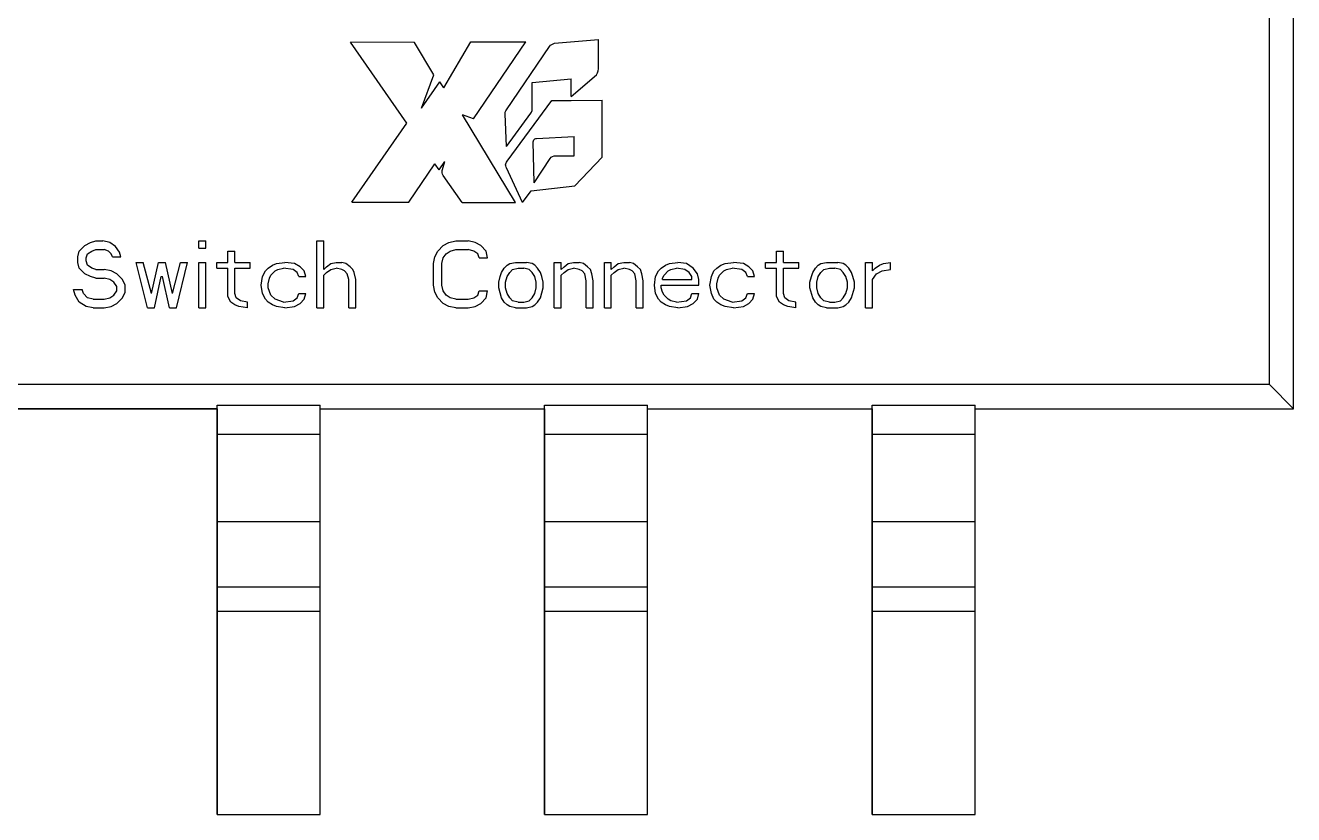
# Model space of a CAD drawing. Header units: inches. Extents: x 5 to 415, y -593 to 71.
# Drawn here: x 129.04 to 138.88, y -433.2 to -427.07 of the extents above; entities that cross this region are included whole.
import ezdxf

# ---------------------------------------------------------------- set-up
doc = ezdxf.new("R2010")
doc.units = ezdxf.units.IN
doc.header["$MEASUREMENT"] = 0

msp = doc.modelspace()

# ---------------------------------------------------------------- linework, layer by layer
at = {"color": 7, "true_color": 0xffffff}
for p, q in [((138.88, -430.05), (138.88, -419.35)), ((138.88, -430.05), (138.88, -419.35)), ((138.692, -429.862), (138.692, -419.538)), ((133.148, -427.214), (133.488, -427.184)), ((133.488, -427.412), (133.488, -427.184)), ((132.062, -427.208), (131.564, -427.206)), ((132.002, -427.834), (131.564, -427.206)), ((132.212, -427.458), (132.062, -427.208)), ((132.29, -427.56), (132.498, -427.202)), ((132.498, -427.202), (132.924, -427.202)), ((132.52, -427.8), (132.924, -427.202)), ((132.776, -427.73), (133.108, -427.238)), ((133.108, -427.238), (133.116, -427.228)), ((133.116, -427.228), (133.126, -427.222)), ((133.126, -427.222), (133.136, -427.218)), ((133.136, -427.218), (133.148, -427.214)), ((132.116, -427.716), (132.212, -427.458)), ((133.278, -427.628), (133.474, -427.458)), ((133.474, -427.458), (133.482, -427.444)), ((133.482, -427.444), (133.486, -427.428)), ((133.486, -427.428), (133.488, -427.412)), ((132.116, -427.716), (132.258, -427.512)), ((132.29, -427.56), (132.258, -427.512)), ((132.974, -427.518), (133.278, -427.49)), ((132.974, -427.726), (132.974, -427.518)), ((133.278, -427.628), (133.278, -427.49)), ((132.78, -428.128), (133.128, -427.658)), ((133.128, -427.658), (133.278, -427.658)), ((133.278, -427.658), (133.516, -427.654)), ((133.516, -428.098), (133.516, -427.654)), ((132.844, -428.45), (132.434, -427.77)), ((132.52, -427.8), (132.434, -427.77)), ((132.766, -427.748), (132.77, -427.738)), ((132.766, -427.76), (132.766, -427.748)), ((132.774, -428.016), (132.766, -427.76)), ((132.77, -427.738), (132.776, -427.73)), ((132.774, -428.016), (132.964, -427.756)), ((132.964, -427.756), (132.97, -427.748)), ((132.97, -427.748), (132.974, -427.736)), ((132.974, -427.736), (132.974, -427.726)), ((131.576, -428.446), (132.002, -427.834)), ((132.982, -427.978), (132.984, -427.97)), ((132.99, -428.296), (132.982, -427.978)), ((132.984, -427.97), (132.986, -427.964)), ((132.986, -427.964), (132.99, -427.96)), ((132.99, -427.96), (132.996, -427.956)), ((132.996, -427.956), (133.002, -427.952)), ((133.002, -427.952), (133.008, -427.952)), ((133.008, -427.952), (133.3, -427.938)), ((133.3, -428.086), (133.3, -427.938)), ((132.018, -428.446), (132.22, -428.148)), ((132.254, -428.196), (132.22, -428.148)), ((132.254, -428.196), (132.298, -428.13)), ((132.278, -428.194), (132.298, -428.13)), ((132.768, -428.158), (132.77, -428.148)), ((132.77, -428.166), (132.768, -428.158)), ((132.77, -428.148), (132.774, -428.136)), ((132.772, -428.174), (132.77, -428.166)), ((132.774, -428.18), (132.772, -428.174)), ((132.774, -428.136), (132.78, -428.128)), ((132.99, -428.296), (133.114, -428.108)), ((133.114, -428.108), (133.122, -428.098)), ((133.122, -428.098), (133.132, -428.092)), ((133.132, -428.092), (133.144, -428.088)), ((133.144, -428.088), (133.156, -428.086)), ((133.156, -428.086), (133.3, -428.086)), ((133.306, -428.32), (133.516, -428.098)), ((132.276, -428.2), (132.278, -428.194)), ((132.276, -428.204), (132.276, -428.2)), ((132.276, -428.21), (132.276, -428.204)), ((132.276, -428.22), (132.276, -428.21)), ((132.28, -428.23), (132.276, -428.22)), ((132.284, -428.24), (132.28, -428.23)), ((132.432, -428.45), (132.284, -428.24)), ((132.898, -428.45), (132.774, -428.18)), ((132.898, -428.45), (132.966, -428.358)), ((132.966, -428.358), (133.306, -428.32)), ((131.576, -428.446), (132.018, -428.446)), ((132.432, -428.45), (132.844, -428.45)), ((129.504, -428.782), (129.548, -428.76)), ((129.548, -428.76), (129.59, -428.748)), ((129.59, -428.748), (129.644, -428.748)), ((129.698, -428.76), (129.644, -428.748)), ((129.742, -428.792), (129.698, -428.76)), ((130.388, -428.748), (130.442, -428.748)), ((130.388, -428.804), (130.388, -428.748)), ((130.442, -428.804), (130.442, -428.748)), ((131.304, -428.748), (131.358, -428.748)), ((131.304, -429.266), (131.304, -428.748)), ((131.358, -428.97), (131.358, -428.748)), ((132.284, -428.782), (132.328, -428.76)), ((132.328, -428.76), (132.382, -428.748)), ((132.382, -428.748), (132.478, -428.748)), ((132.532, -428.76), (132.478, -428.748)), ((132.576, -428.782), (132.532, -428.76)), ((129.45, -428.87), (129.462, -428.826)), ((129.462, -428.826), (129.504, -428.782)), ((129.516, -428.88), (129.526, -428.848)), ((129.526, -428.848), (129.558, -428.826)), ((129.558, -428.826), (129.59, -428.814)), ((129.59, -428.814), (129.656, -428.814)), ((129.688, -428.826), (129.656, -428.814)), ((129.71, -428.848), (129.688, -428.826)), ((129.72, -428.87), (129.71, -428.848)), ((129.774, -428.836), (129.742, -428.792)), ((129.784, -428.87), (129.774, -428.836)), ((130.388, -428.804), (130.442, -428.804)), ((130.614, -428.826), (130.668, -428.826)), ((130.614, -428.914), (130.614, -428.826)), ((130.668, -428.914), (130.668, -428.826)), ((132.22, -428.87), (132.242, -428.826)), ((132.242, -428.826), (132.284, -428.782)), ((132.284, -428.88), (132.306, -428.848)), ((132.306, -428.848), (132.338, -428.826)), ((132.338, -428.826), (132.382, -428.814)), ((132.382, -428.814), (132.478, -428.814)), ((132.522, -428.826), (132.478, -428.814)), ((132.554, -428.848), (132.522, -428.826)), ((132.564, -428.88), (132.554, -428.848)), ((132.618, -428.826), (132.576, -428.782)), ((132.628, -428.88), (132.618, -428.826)), ((134.87, -428.826), (134.924, -428.826)), ((134.87, -428.914), (134.87, -428.826)), ((134.924, -428.914), (134.924, -428.826)), ((129.45, -428.914), (129.45, -428.87)), ((129.462, -428.958), (129.45, -428.914)), ((129.504, -429.002), (129.462, -428.958)), ((129.516, -428.902), (129.516, -428.88)), ((129.526, -428.936), (129.516, -428.902)), ((129.558, -428.958), (129.526, -428.936)), ((129.59, -428.97), (129.558, -428.958)), ((129.72, -428.87), (129.784, -428.87)), ((129.904, -428.914), (129.958, -428.914)), ((129.99, -429.266), (129.904, -428.914)), ((130.022, -429.156), (129.958, -428.914)), ((130.022, -429.156), (130.076, -428.914)), ((130.076, -428.914), (130.13, -428.914)), ((130.184, -429.156), (130.13, -428.914)), ((130.184, -429.156), (130.248, -428.914)), ((130.216, -429.266), (130.302, -428.914)), ((130.248, -428.914), (130.302, -428.914)), ((130.388, -428.914), (130.442, -428.914)), ((130.388, -429.266), (130.388, -428.914)), ((130.442, -429.266), (130.442, -428.914)), ((130.528, -428.914), (130.614, -428.914)), ((130.528, -428.958), (130.528, -428.914)), ((130.528, -428.958), (130.614, -428.958)), ((130.614, -429.178), (130.614, -428.958)), ((130.668, -428.914), (130.786, -428.914)), ((130.668, -429.156), (130.668, -428.958)), ((130.668, -428.958), (130.786, -428.958)), ((130.786, -428.958), (130.786, -428.914)), ((130.906, -428.98), (130.926, -428.958)), ((130.926, -428.958), (130.96, -428.936)), ((130.96, -428.936), (130.992, -428.924)), ((130.992, -428.924), (131.056, -428.914)), ((131.002, -428.97), (131.046, -428.958)), ((131.12, -428.97), (131.046, -428.958)), ((131.132, -428.924), (131.056, -428.914)), ((131.174, -428.948), (131.132, -428.924)), ((131.206, -428.98), (131.174, -428.948)), ((131.358, -428.97), (131.38, -428.948)), ((131.38, -428.948), (131.412, -428.924)), ((131.412, -428.924), (131.454, -428.914)), ((131.412, -428.97), (131.454, -428.958)), ((131.454, -428.914), (131.498, -428.914)), ((131.498, -428.97), (131.454, -428.958)), ((131.53, -428.924), (131.498, -428.914)), ((131.562, -428.948), (131.53, -428.924)), ((131.584, -428.97), (131.562, -428.948)), ((132.208, -428.924), (132.22, -428.87)), ((132.208, -429.09), (132.208, -428.924)), ((132.274, -428.924), (132.284, -428.88)), ((132.274, -429.09), (132.274, -428.924)), ((132.564, -428.88), (132.628, -428.88)), ((132.736, -428.992), (132.758, -428.958)), ((132.758, -428.958), (132.78, -428.936)), ((132.78, -428.936), (132.802, -428.924)), ((132.802, -428.924), (132.844, -428.914)), ((132.822, -428.97), (132.866, -428.958)), ((132.844, -428.914), (132.93, -428.914)), ((132.866, -428.958), (132.91, -428.958)), ((132.952, -428.97), (132.91, -428.958)), ((132.974, -428.924), (132.93, -428.914)), ((132.996, -428.936), (132.974, -428.924)), ((133.016, -428.958), (132.996, -428.936)), ((133.038, -428.992), (133.016, -428.958)), ((133.146, -428.914), (133.2, -428.914)), ((133.146, -429.266), (133.146, -428.914)), ((133.2, -428.97), (133.2, -428.914)), ((133.2, -428.97), (133.222, -428.948)), ((133.222, -428.948), (133.254, -428.924)), ((133.254, -428.924), (133.296, -428.914)), ((133.254, -428.97), (133.296, -428.958)), ((133.296, -428.914), (133.34, -428.914)), ((133.34, -428.97), (133.296, -428.958)), ((133.372, -428.924), (133.34, -428.914)), ((133.404, -428.948), (133.372, -428.924)), ((133.426, -428.97), (133.404, -428.948)), ((133.534, -428.914), (133.588, -428.914)), ((133.534, -429.266), (133.534, -428.914)), ((133.588, -428.97), (133.588, -428.914)), ((133.588, -428.97), (133.61, -428.948)), ((133.61, -428.948), (133.642, -428.924)), ((133.642, -428.924), (133.684, -428.914)), ((133.642, -428.97), (133.684, -428.958)), ((133.684, -428.914), (133.728, -428.914)), ((133.728, -428.97), (133.684, -428.958)), ((133.76, -428.924), (133.728, -428.914)), ((133.792, -428.948), (133.76, -428.924)), ((133.814, -428.97), (133.792, -428.948)), ((133.954, -428.98), (133.976, -428.958)), ((133.976, -428.958), (134.008, -428.936)), ((134.008, -428.936), (134.04, -428.924)), ((134.04, -428.924), (134.104, -428.914)), ((134.05, -428.97), (134.094, -428.958)), ((134.158, -428.97), (134.094, -428.958)), ((134.17, -428.924), (134.104, -428.914)), ((134.224, -428.958), (134.17, -428.924)), ((134.256, -429.002), (134.224, -428.958)), ((134.384, -428.98), (134.406, -428.958)), ((134.406, -428.958), (134.438, -428.936)), ((134.438, -428.936), (134.472, -428.924)), ((134.472, -428.924), (134.536, -428.914)), ((134.482, -428.97), (134.526, -428.958)), ((134.6, -428.97), (134.526, -428.958)), ((134.612, -428.924), (134.536, -428.914)), ((134.654, -428.948), (134.612, -428.924)), ((134.686, -428.98), (134.654, -428.948)), ((134.784, -428.914), (134.87, -428.914)), ((134.784, -428.958), (134.784, -428.914)), ((134.784, -428.958), (134.87, -428.958)), ((134.87, -429.178), (134.87, -428.958)), ((134.924, -428.914), (135.042, -428.914)), ((134.924, -429.156), (134.924, -428.958)), ((134.924, -428.958), (135.042, -428.958)), ((135.042, -428.958), (135.042, -428.914)), ((135.15, -428.992), (135.172, -428.958)), ((135.172, -428.958), (135.192, -428.936)), ((135.192, -428.936), (135.214, -428.924)), ((135.214, -428.924), (135.258, -428.914)), ((135.236, -428.97), (135.28, -428.958)), ((135.258, -428.914), (135.344, -428.914)), ((135.28, -428.958), (135.322, -428.958)), ((135.366, -428.97), (135.322, -428.958)), ((135.386, -428.924), (135.344, -428.914)), ((135.408, -428.936), (135.386, -428.924)), ((135.43, -428.958), (135.408, -428.936)), ((135.452, -428.992), (135.43, -428.958)), ((135.56, -428.914), (135.614, -428.914)), ((135.56, -429.266), (135.56, -428.914)), ((135.614, -428.98), (135.614, -428.914)), ((135.614, -428.98), (135.634, -428.958)), ((135.634, -428.958), (135.668, -428.936)), ((135.668, -428.936), (135.7, -428.924)), ((135.7, -428.924), (135.754, -428.914)), ((135.754, -428.97), (135.754, -428.914)), ((129.548, -429.024), (129.504, -429.002)), ((129.59, -429.036), (129.548, -429.024)), ((129.59, -428.97), (129.656, -428.97)), ((129.59, -429.036), (129.656, -429.036)), ((129.71, -428.98), (129.656, -428.97)), ((129.698, -429.046), (129.656, -429.036)), ((129.73, -429.068), (129.698, -429.046)), ((129.752, -429.002), (129.71, -428.98)), ((129.796, -429.046), (129.752, -429.002)), ((129.818, -429.09), (129.796, -429.046)), ((130.044, -429.266), (130.098, -429.024)), ((130.098, -429.024), (130.108, -429.024)), ((130.162, -429.266), (130.108, -429.024)), ((130.872, -429.09), (130.884, -429.024)), ((130.884, -429.024), (130.906, -428.98)), ((130.926, -429.08), (130.938, -429.036)), ((130.938, -429.036), (130.948, -429.014)), ((130.948, -429.014), (130.98, -428.98)), ((130.98, -428.98), (131.002, -428.97)), ((131.152, -428.992), (131.12, -428.97)), ((131.164, -429.024), (131.152, -428.992)), ((131.164, -429.024), (131.218, -429.024)), ((131.218, -429.024), (131.206, -428.98)), ((131.358, -429.014), (131.38, -428.992)), ((131.358, -429.266), (131.358, -429.014)), ((131.38, -428.992), (131.412, -428.97)), ((131.52, -428.98), (131.498, -428.97)), ((131.54, -429.002), (131.52, -428.98)), ((131.552, -429.046), (131.54, -429.002)), ((131.552, -429.266), (131.552, -429.046)), ((131.594, -428.992), (131.584, -428.97)), ((131.606, -429.046), (131.594, -428.992)), ((131.606, -429.266), (131.606, -429.046)), ((132.716, -429.068), (132.726, -429.024)), ((132.726, -429.024), (132.736, -428.992)), ((132.768, -429.068), (132.78, -429.024)), ((132.78, -429.024), (132.802, -428.992)), ((132.802, -428.992), (132.822, -428.97)), ((132.974, -428.992), (132.952, -428.97)), ((132.996, -429.024), (132.974, -428.992)), ((133.006, -429.068), (132.996, -429.024)), ((133.05, -429.024), (133.038, -428.992)), ((133.06, -429.068), (133.05, -429.024)), ((133.2, -429.014), (133.222, -428.992)), ((133.2, -429.266), (133.2, -429.014)), ((133.222, -428.992), (133.254, -428.97)), ((133.362, -428.98), (133.34, -428.97)), ((133.384, -429.002), (133.362, -428.98)), ((133.394, -429.058), (133.384, -429.002)), ((133.394, -429.266), (133.394, -429.058)), ((133.436, -429.002), (133.426, -428.97)), ((133.448, -429.058), (133.436, -429.002)), ((133.448, -429.266), (133.448, -429.058)), ((133.588, -429.014), (133.61, -428.992)), ((133.588, -429.266), (133.588, -429.014)), ((133.61, -428.992), (133.642, -428.97)), ((133.75, -428.98), (133.728, -428.97)), ((133.77, -429.002), (133.75, -428.98)), ((133.782, -429.058), (133.77, -429.002)), ((133.782, -429.266), (133.782, -429.058)), ((133.824, -429.002), (133.814, -428.97)), ((133.836, -429.058), (133.824, -429.002)), ((133.836, -429.266), (133.836, -429.058)), ((133.922, -429.09), (133.932, -429.024)), ((133.932, -429.024), (133.954, -428.98)), ((133.986, -429.036), (133.998, -429.014)), ((133.986, -429.046), (133.986, -429.036)), ((133.986, -429.046), (134.212, -429.046)), ((133.998, -429.014), (134.03, -428.98)), ((134.03, -428.98), (134.05, -428.97)), ((134.192, -428.992), (134.158, -428.97)), ((134.212, -429.024), (134.192, -428.992)), ((134.212, -429.046), (134.212, -429.024)), ((134.266, -429.046), (134.256, -429.002)), ((134.266, -429.09), (134.266, -429.046)), ((134.352, -429.09), (134.364, -429.024)), ((134.364, -429.024), (134.384, -428.98)), ((134.406, -429.08), (134.418, -429.036)), ((134.418, -429.036), (134.428, -429.014)), ((134.428, -429.014), (134.46, -428.98)), ((134.46, -428.98), (134.482, -428.97)), ((134.632, -428.992), (134.6, -428.97)), ((134.644, -429.024), (134.632, -428.992)), ((134.644, -429.024), (134.698, -429.024)), ((134.698, -429.024), (134.686, -428.98)), ((135.128, -429.068), (135.14, -429.024)), ((135.14, -429.024), (135.15, -428.992)), ((135.182, -429.068), (135.192, -429.024)), ((135.192, -429.024), (135.214, -428.992)), ((135.214, -428.992), (135.236, -428.97)), ((135.386, -428.992), (135.366, -428.97)), ((135.408, -429.024), (135.386, -428.992)), ((135.42, -429.068), (135.408, -429.024)), ((135.462, -429.024), (135.452, -428.992)), ((135.474, -429.068), (135.462, -429.024)), ((135.614, -429.046), (135.646, -429.002)), ((135.614, -429.266), (135.614, -429.046)), ((135.646, -429.002), (135.688, -428.98)), ((135.688, -428.98), (135.754, -428.97)), ((129.418, -429.124), (129.484, -429.124)), ((129.43, -429.168), (129.418, -429.124)), ((129.494, -429.156), (129.484, -429.124)), ((129.526, -429.19), (129.494, -429.156)), ((129.752, -429.102), (129.73, -429.068)), ((129.73, -429.168), (129.752, -429.134)), ((129.752, -429.134), (129.752, -429.102)), ((129.796, -429.19), (129.818, -429.146)), ((129.818, -429.146), (129.818, -429.09)), ((130.678, -429.19), (130.668, -429.156)), ((130.884, -429.156), (130.872, -429.09)), ((130.906, -429.2), (130.884, -429.156)), ((130.926, -429.112), (130.926, -429.08)), ((130.948, -429.168), (130.926, -429.112)), ((131.152, -429.19), (131.164, -429.156)), ((131.164, -429.156), (131.218, -429.156)), ((131.206, -429.2), (131.218, -429.156)), ((132.22, -429.146), (132.208, -429.09)), ((132.242, -429.19), (132.22, -429.146)), ((132.284, -429.134), (132.274, -429.09)), ((132.306, -429.168), (132.284, -429.134)), ((132.554, -429.168), (132.564, -429.134)), ((132.564, -429.134), (132.628, -429.134)), ((132.618, -429.19), (132.628, -429.134)), ((132.716, -429.112), (132.716, -429.068)), ((132.736, -429.19), (132.716, -429.112)), ((132.768, -429.112), (132.768, -429.068)), ((132.78, -429.156), (132.768, -429.112)), ((132.802, -429.19), (132.78, -429.156)), ((132.974, -429.19), (132.996, -429.156)), ((132.996, -429.156), (133.006, -429.112)), ((133.006, -429.112), (133.006, -429.068)), ((133.038, -429.19), (133.06, -429.112)), ((133.06, -429.112), (133.06, -429.068)), ((133.932, -429.156), (133.922, -429.09)), ((133.954, -429.2), (133.932, -429.156)), ((133.976, -429.112), (133.976, -429.09)), ((133.976, -429.09), (134.266, -429.09)), ((133.986, -429.146), (133.976, -429.112)), ((133.998, -429.168), (133.986, -429.146)), ((134.202, -429.19), (134.212, -429.156)), ((134.212, -429.156), (134.266, -429.156)), ((134.256, -429.2), (134.266, -429.156)), ((134.364, -429.156), (134.352, -429.09)), ((134.384, -429.2), (134.364, -429.156)), ((134.406, -429.112), (134.406, -429.08)), ((134.428, -429.168), (134.406, -429.112)), ((134.632, -429.19), (134.644, -429.156)), ((134.644, -429.156), (134.698, -429.156)), ((134.686, -429.2), (134.698, -429.156)), ((134.934, -429.19), (134.924, -429.156)), ((135.128, -429.112), (135.128, -429.068)), ((135.15, -429.19), (135.128, -429.112)), ((135.182, -429.112), (135.182, -429.068)), ((135.192, -429.156), (135.182, -429.112)), ((135.214, -429.19), (135.192, -429.156)), ((135.386, -429.19), (135.408, -429.156)), ((135.408, -429.156), (135.42, -429.112)), ((135.42, -429.112), (135.42, -429.068)), ((135.452, -429.19), (135.474, -429.112)), ((135.474, -429.112), (135.474, -429.068)), ((129.462, -429.222), (129.43, -429.168)), ((129.516, -429.256), (129.462, -429.222)), ((129.57, -429.266), (129.516, -429.256)), ((129.57, -429.2), (129.526, -429.19)), ((129.57, -429.2), (129.656, -429.2)), ((129.656, -429.2), (129.698, -429.19)), ((129.656, -429.266), (129.71, -429.256)), ((129.698, -429.19), (129.73, -429.168)), ((129.71, -429.256), (129.752, -429.234)), ((129.752, -429.234), (129.796, -429.19)), ((130.636, -429.222), (130.614, -429.178)), ((130.668, -429.244), (130.636, -429.222)), ((130.7, -429.256), (130.668, -429.244)), ((130.712, -429.212), (130.678, -429.19)), ((130.766, -429.266), (130.7, -429.256)), ((130.766, -429.222), (130.712, -429.212)), ((130.766, -429.266), (130.766, -429.222)), ((130.926, -429.222), (130.906, -429.2)), ((130.96, -429.244), (130.926, -429.222)), ((130.98, -429.2), (130.948, -429.168)), ((130.992, -429.256), (130.96, -429.244)), ((131.046, -429.222), (130.98, -429.2)), ((131.056, -429.266), (130.992, -429.256)), ((131.046, -429.222), (131.12, -429.212)), ((131.056, -429.266), (131.132, -429.256)), ((131.12, -429.212), (131.152, -429.19)), ((131.132, -429.256), (131.174, -429.234)), ((131.174, -429.234), (131.206, -429.2)), ((132.284, -429.234), (132.242, -429.19)), ((132.328, -429.256), (132.284, -429.234)), ((132.338, -429.19), (132.306, -429.168)), ((132.382, -429.266), (132.328, -429.256)), ((132.382, -429.2), (132.338, -429.19)), ((132.382, -429.2), (132.478, -429.2)), ((132.478, -429.2), (132.522, -429.19)), ((132.478, -429.266), (132.532, -429.256)), ((132.522, -429.19), (132.554, -429.168)), ((132.532, -429.256), (132.576, -429.234)), ((132.576, -429.234), (132.618, -429.19)), ((132.758, -429.222), (132.736, -429.19)), ((132.78, -429.244), (132.758, -429.222)), ((132.802, -429.256), (132.78, -429.244)), ((132.822, -429.212), (132.802, -429.19)), ((132.844, -429.266), (132.802, -429.256)), ((132.866, -429.222), (132.822, -429.212)), ((132.866, -429.222), (132.91, -429.222)), ((132.91, -429.222), (132.952, -429.212)), ((132.93, -429.266), (132.974, -429.256)), ((132.952, -429.212), (132.974, -429.19)), ((132.974, -429.256), (132.996, -429.244)), ((132.996, -429.244), (133.016, -429.222)), ((133.016, -429.222), (133.038, -429.19)), ((133.976, -429.222), (133.954, -429.2)), ((134.008, -429.244), (133.976, -429.222)), ((134.03, -429.2), (133.998, -429.168)), ((134.04, -429.256), (134.008, -429.244)), ((134.05, -429.212), (134.03, -429.2)), ((134.104, -429.266), (134.04, -429.256)), ((134.094, -429.222), (134.05, -429.212)), ((134.094, -429.222), (134.17, -429.212)), ((134.104, -429.266), (134.18, -429.256)), ((134.17, -429.212), (134.202, -429.19)), ((134.18, -429.256), (134.224, -429.234)), ((134.224, -429.234), (134.256, -429.2)), ((134.406, -429.222), (134.384, -429.2)), ((134.438, -429.244), (134.406, -429.222)), ((134.46, -429.2), (134.428, -429.168)), ((134.472, -429.256), (134.438, -429.244)), ((134.526, -429.222), (134.46, -429.2)), ((134.536, -429.266), (134.472, -429.256)), ((134.526, -429.222), (134.6, -429.212)), ((134.536, -429.266), (134.612, -429.256)), ((134.6, -429.212), (134.632, -429.19)), ((134.612, -429.256), (134.654, -429.234)), ((134.654, -429.234), (134.686, -429.2)), ((134.892, -429.222), (134.87, -429.178)), ((134.924, -429.244), (134.892, -429.222)), ((134.956, -429.256), (134.924, -429.244)), ((134.966, -429.212), (134.934, -429.19)), ((135.02, -429.266), (134.956, -429.256)), ((135.02, -429.222), (134.966, -429.212)), ((135.02, -429.266), (135.02, -429.222)), ((135.172, -429.222), (135.15, -429.19)), ((135.192, -429.244), (135.172, -429.222)), ((135.214, -429.256), (135.192, -429.244)), ((135.236, -429.212), (135.214, -429.19)), ((135.258, -429.266), (135.214, -429.256)), ((135.28, -429.222), (135.236, -429.212)), ((135.28, -429.222), (135.322, -429.222)), ((135.322, -429.222), (135.366, -429.212)), ((135.344, -429.266), (135.386, -429.256)), ((135.366, -429.212), (135.386, -429.19)), ((135.386, -429.256), (135.408, -429.244)), ((135.408, -429.244), (135.43, -429.222)), ((135.43, -429.222), (135.452, -429.19)), ((129.57, -429.266), (129.656, -429.266)), ((129.99, -429.266), (130.044, -429.266)), ((130.162, -429.266), (130.216, -429.266)), ((130.388, -429.266), (130.442, -429.266)), ((131.304, -429.266), (131.358, -429.266)), ((131.552, -429.266), (131.606, -429.266)), ((132.382, -429.266), (132.478, -429.266)), ((132.844, -429.266), (132.93, -429.266)), ((133.146, -429.266), (133.2, -429.266)), ((133.394, -429.266), (133.448, -429.266)), ((133.534, -429.266), (133.588, -429.266)), ((133.782, -429.266), (133.836, -429.266)), ((135.258, -429.266), (135.344, -429.266)), ((135.56, -429.266), (135.614, -429.266)), ((138.692, -429.862), (125.708, -429.862)), ((138.88, -430.05), (138.692, -429.862)), ((130.53, -430.248), (130.53, -430.022)), ((130.53, -430.022), (131.33, -430.022)), ((131.33, -430.248), (131.33, -430.022)), ((133.07, -430.248), (133.07, -430.022)), ((133.07, -430.022), (133.87, -430.022)), ((133.87, -430.248), (133.87, -430.022)), ((135.61, -430.022), (136.41, -430.022)), ((135.61, -430.248), (135.61, -430.022)), ((136.41, -430.248), (136.41, -430.022)), ((128.79, -430.05), (130.53, -430.05)), ((130.53, -430.05), (128.79, -430.05)), ((130.53, -430.05), (130.53, -433.2)), ((131.33, -433.2), (131.33, -430.05)), ((131.33, -430.05), (133.07, -430.05)), ((131.33, -430.05), (133.07, -430.05)), ((133.07, -430.05), (133.07, -433.2)), ((133.87, -433.2), (133.87, -430.05)), ((133.87, -430.05), (135.61, -430.05)), ((133.87, -430.05), (135.61, -430.05)), ((135.61, -430.05), (135.61, -433.2)), ((136.41, -433.2), (136.41, -430.05)), ((136.41, -430.05), (138.88, -430.05)), ((136.41, -430.05), (138.88, -430.05)), ((130.53, -430.422), (130.53, -430.248)), ((130.53, -430.248), (131.33, -430.248)), ((131.33, -430.422), (131.33, -430.248)), ((133.07, -430.422), (133.07, -430.248)), ((133.07, -430.248), (133.87, -430.248)), ((133.87, -430.422), (133.87, -430.248)), ((135.61, -430.422), (135.61, -430.248)), ((135.61, -430.248), (136.41, -430.248)), ((136.41, -430.422), (136.41, -430.248)), ((130.53, -430.586), (130.53, -430.422)), ((131.33, -430.586), (131.33, -430.422)), ((133.07, -430.586), (133.07, -430.422)), ((133.87, -430.586), (133.87, -430.422)), ((135.61, -430.586), (135.61, -430.422)), ((136.41, -430.586), (136.41, -430.422)), ((130.53, -430.73), (130.53, -430.586)), ((131.33, -430.73), (131.33, -430.586)), ((133.07, -430.73), (133.07, -430.586)), ((133.87, -430.73), (133.87, -430.586)), ((135.61, -430.73), (135.61, -430.586)), ((136.41, -430.73), (136.41, -430.586)), ((130.53, -430.844), (130.53, -430.73)), ((131.33, -430.844), (131.33, -430.73)), ((133.07, -430.844), (133.07, -430.73)), ((133.87, -430.844), (133.87, -430.73)), ((135.61, -430.844), (135.61, -430.73)), ((136.41, -430.844), (136.41, -430.73)), ((130.53, -430.924), (130.53, -430.844)), ((130.53, -431.432), (130.53, -430.924)), ((130.53, -430.924), (131.33, -430.924)), ((131.33, -430.924), (131.33, -430.844)), ((131.33, -431.432), (131.33, -430.924)), ((133.07, -430.924), (133.07, -430.844)), ((133.07, -431.432), (133.07, -430.924)), ((133.07, -430.924), (133.87, -430.924)), ((133.87, -430.924), (133.87, -430.844)), ((133.87, -431.432), (133.87, -430.924)), ((135.61, -430.924), (135.61, -430.844)), ((135.61, -431.432), (135.61, -430.924)), ((135.61, -430.924), (136.41, -430.924)), ((136.41, -430.924), (136.41, -430.844)), ((136.41, -431.432), (136.41, -430.924)), ((130.53, -431.454), (130.53, -431.432)), ((130.53, -431.432), (131.33, -431.432)), ((130.53, -431.486), (130.53, -431.454)), ((130.53, -431.526), (130.53, -431.486)), ((131.33, -431.454), (131.33, -431.432)), ((131.33, -431.486), (131.33, -431.454)), ((131.33, -431.526), (131.33, -431.486)), ((133.07, -431.454), (133.07, -431.432)), ((133.07, -431.432), (133.87, -431.432)), ((133.07, -431.486), (133.07, -431.454)), ((133.07, -431.526), (133.07, -431.486)), ((133.87, -431.454), (133.87, -431.432)), ((133.87, -431.486), (133.87, -431.454)), ((133.87, -431.526), (133.87, -431.486)), ((135.61, -431.454), (135.61, -431.432)), ((135.61, -431.432), (136.41, -431.432)), ((135.61, -431.486), (135.61, -431.454)), ((135.61, -431.526), (135.61, -431.486)), ((136.41, -431.454), (136.41, -431.432)), ((136.41, -431.486), (136.41, -431.454)), ((136.41, -431.526), (136.41, -431.486)), ((130.53, -431.572), (130.53, -431.526)), ((130.53, -431.62), (130.53, -431.572)), ((130.53, -433.2), (130.53, -431.62)), ((130.53, -431.62), (131.33, -431.62)), ((131.33, -431.572), (131.33, -431.526)), ((131.33, -431.62), (131.33, -431.572)), ((131.33, -433.2), (131.33, -431.62)), ((133.07, -431.572), (133.07, -431.526)), ((133.07, -431.62), (133.07, -431.572)), ((133.07, -433.2), (133.07, -431.62)), ((133.07, -431.62), (133.87, -431.62)), ((133.87, -431.572), (133.87, -431.526)), ((133.87, -431.62), (133.87, -431.572)), ((133.87, -433.2), (133.87, -431.62)), ((135.61, -431.572), (135.61, -431.526)), ((135.61, -431.62), (135.61, -431.572)), ((135.61, -433.2), (135.61, -431.62)), ((135.61, -431.62), (136.41, -431.62)), ((136.41, -431.572), (136.41, -431.526)), ((136.41, -431.62), (136.41, -431.572)), ((136.41, -433.2), (136.41, -431.62)), ((130.53, -433.2), (131.33, -433.2)), ((130.53, -433.2), (131.33, -433.2)), ((133.07, -433.2), (133.87, -433.2)), ((133.07, -433.2), (133.87, -433.2)), ((135.61, -433.2), (136.41, -433.2)), ((135.61, -433.2), (136.41, -433.2))]:
    msp.add_line(p, q, dxfattribs=at)
at = {"color": 18, "true_color": 0x000000}
for p, q in [((138.88, -430.05), (138.88, -419.35)), ((138.88, -430.05), (138.88, -419.35)), ((138.692, -429.862), (138.692, -419.538)), ((133.148, -427.214), (133.488, -427.184)), ((133.488, -427.412), (133.488, -427.184)), ((132.062, -427.208), (131.564, -427.206)), ((132.002, -427.834), (131.564, -427.206)), ((132.212, -427.458), (132.062, -427.208)), ((132.29, -427.56), (132.498, -427.202)), ((132.498, -427.202), (132.924, -427.202)), ((132.52, -427.8), (132.924, -427.202)), ((132.776, -427.73), (133.108, -427.238)), ((133.108, -427.238), (133.116, -427.228)), ((133.116, -427.228), (133.126, -427.222)), ((133.126, -427.222), (133.136, -427.218)), ((133.136, -427.218), (133.148, -427.214)), ((132.116, -427.716), (132.212, -427.458)), ((133.278, -427.628), (133.474, -427.458)), ((133.474, -427.458), (133.482, -427.444)), ((133.482, -427.444), (133.486, -427.428)), ((133.486, -427.428), (133.488, -427.412)), ((132.116, -427.716), (132.258, -427.512)), ((132.29, -427.56), (132.258, -427.512)), ((132.974, -427.518), (133.278, -427.49)), ((132.974, -427.726), (132.974, -427.518)), ((133.278, -427.628), (133.278, -427.49)), ((132.78, -428.128), (133.128, -427.658)), ((133.128, -427.658), (133.278, -427.658)), ((133.278, -427.658), (133.516, -427.654)), ((133.516, -428.098), (133.516, -427.654)), ((132.844, -428.45), (132.434, -427.77)), ((132.52, -427.8), (132.434, -427.77)), ((132.766, -427.748), (132.77, -427.738)), ((132.766, -427.76), (132.766, -427.748)), ((132.774, -428.016), (132.766, -427.76)), ((132.77, -427.738), (132.776, -427.73)), ((132.774, -428.016), (132.964, -427.756)), ((132.964, -427.756), (132.97, -427.748)), ((132.97, -427.748), (132.974, -427.736)), ((132.974, -427.736), (132.974, -427.726)), ((131.576, -428.446), (132.002, -427.834)), ((132.982, -427.978), (132.984, -427.97)), ((132.99, -428.296), (132.982, -427.978)), ((132.984, -427.97), (132.986, -427.964)), ((132.986, -427.964), (132.99, -427.96)), ((132.99, -427.96), (132.996, -427.956)), ((132.996, -427.956), (133.002, -427.952)), ((133.002, -427.952), (133.008, -427.952)), ((133.008, -427.952), (133.3, -427.938)), ((133.3, -428.086), (133.3, -427.938)), ((132.018, -428.446), (132.22, -428.148)), ((132.254, -428.196), (132.22, -428.148)), ((132.254, -428.196), (132.298, -428.13)), ((132.278, -428.194), (132.298, -428.13)), ((132.768, -428.158), (132.77, -428.148)), ((132.77, -428.166), (132.768, -428.158)), ((132.77, -428.148), (132.774, -428.136)), ((132.772, -428.174), (132.77, -428.166)), ((132.774, -428.18), (132.772, -428.174)), ((132.774, -428.136), (132.78, -428.128)), ((132.99, -428.296), (133.114, -428.108)), ((133.114, -428.108), (133.122, -428.098)), ((133.122, -428.098), (133.132, -428.092)), ((133.132, -428.092), (133.144, -428.088)), ((133.144, -428.088), (133.156, -428.086)), ((133.156, -428.086), (133.3, -428.086)), ((133.306, -428.32), (133.516, -428.098)), ((132.276, -428.2), (132.278, -428.194)), ((132.276, -428.204), (132.276, -428.2)), ((132.276, -428.21), (132.276, -428.204)), ((132.276, -428.22), (132.276, -428.21)), ((132.28, -428.23), (132.276, -428.22)), ((132.284, -428.24), (132.28, -428.23)), ((132.432, -428.45), (132.284, -428.24)), ((132.898, -428.45), (132.774, -428.18)), ((132.898, -428.45), (132.966, -428.358)), ((132.966, -428.358), (133.306, -428.32)), ((131.576, -428.446), (132.018, -428.446)), ((132.432, -428.45), (132.844, -428.45)), ((129.504, -428.782), (129.548, -428.76)), ((129.548, -428.76), (129.59, -428.748)), ((129.59, -428.748), (129.644, -428.748)), ((129.698, -428.76), (129.644, -428.748)), ((129.742, -428.792), (129.698, -428.76)), ((130.388, -428.748), (130.442, -428.748)), ((130.388, -428.804), (130.388, -428.748)), ((130.442, -428.804), (130.442, -428.748)), ((131.304, -428.748), (131.358, -428.748)), ((131.304, -429.266), (131.304, -428.748)), ((131.358, -428.97), (131.358, -428.748)), ((132.284, -428.782), (132.328, -428.76)), ((132.328, -428.76), (132.382, -428.748)), ((132.382, -428.748), (132.478, -428.748)), ((132.532, -428.76), (132.478, -428.748)), ((132.576, -428.782), (132.532, -428.76)), ((129.45, -428.87), (129.462, -428.826)), ((129.462, -428.826), (129.504, -428.782)), ((129.516, -428.88), (129.526, -428.848)), ((129.526, -428.848), (129.558, -428.826)), ((129.558, -428.826), (129.59, -428.814)), ((129.59, -428.814), (129.656, -428.814)), ((129.688, -428.826), (129.656, -428.814)), ((129.71, -428.848), (129.688, -428.826)), ((129.72, -428.87), (129.71, -428.848)), ((129.774, -428.836), (129.742, -428.792)), ((129.784, -428.87), (129.774, -428.836)), ((130.388, -428.804), (130.442, -428.804)), ((130.614, -428.826), (130.668, -428.826)), ((130.614, -428.914), (130.614, -428.826)), ((130.668, -428.914), (130.668, -428.826)), ((132.22, -428.87), (132.242, -428.826)), ((132.242, -428.826), (132.284, -428.782)), ((132.284, -428.88), (132.306, -428.848)), ((132.306, -428.848), (132.338, -428.826)), ((132.338, -428.826), (132.382, -428.814)), ((132.382, -428.814), (132.478, -428.814)), ((132.522, -428.826), (132.478, -428.814)), ((132.554, -428.848), (132.522, -428.826)), ((132.564, -428.88), (132.554, -428.848)), ((132.618, -428.826), (132.576, -428.782)), ((132.628, -428.88), (132.618, -428.826)), ((134.87, -428.826), (134.924, -428.826)), ((134.87, -428.914), (134.87, -428.826)), ((134.924, -428.914), (134.924, -428.826)), ((129.45, -428.914), (129.45, -428.87)), ((129.462, -428.958), (129.45, -428.914)), ((129.504, -429.002), (129.462, -428.958)), ((129.516, -428.902), (129.516, -428.88)), ((129.526, -428.936), (129.516, -428.902)), ((129.558, -428.958), (129.526, -428.936)), ((129.59, -428.97), (129.558, -428.958)), ((129.72, -428.87), (129.784, -428.87)), ((129.904, -428.914), (129.958, -428.914)), ((129.99, -429.266), (129.904, -428.914)), ((130.022, -429.156), (129.958, -428.914)), ((130.022, -429.156), (130.076, -428.914)), ((130.076, -428.914), (130.13, -428.914)), ((130.184, -429.156), (130.13, -428.914)), ((130.184, -429.156), (130.248, -428.914)), ((130.216, -429.266), (130.302, -428.914)), ((130.248, -428.914), (130.302, -428.914)), ((130.388, -428.914), (130.442, -428.914)), ((130.388, -429.266), (130.388, -428.914)), ((130.442, -429.266), (130.442, -428.914)), ((130.528, -428.914), (130.614, -428.914)), ((130.528, -428.958), (130.528, -428.914)), ((130.528, -428.958), (130.614, -428.958)), ((130.614, -429.178), (130.614, -428.958)), ((130.668, -428.914), (130.786, -428.914)), ((130.668, -429.156), (130.668, -428.958)), ((130.668, -428.958), (130.786, -428.958)), ((130.786, -428.958), (130.786, -428.914)), ((130.906, -428.98), (130.926, -428.958)), ((130.926, -428.958), (130.96, -428.936)), ((130.96, -428.936), (130.992, -428.924)), ((130.992, -428.924), (131.056, -428.914)), ((131.002, -428.97), (131.046, -428.958)), ((131.12, -428.97), (131.046, -428.958)), ((131.132, -428.924), (131.056, -428.914)), ((131.174, -428.948), (131.132, -428.924)), ((131.206, -428.98), (131.174, -428.948)), ((131.358, -428.97), (131.38, -428.948)), ((131.38, -428.948), (131.412, -428.924)), ((131.412, -428.924), (131.454, -428.914)), ((131.412, -428.97), (131.454, -428.958)), ((131.454, -428.914), (131.498, -428.914)), ((131.498, -428.97), (131.454, -428.958)), ((131.53, -428.924), (131.498, -428.914)), ((131.562, -428.948), (131.53, -428.924)), ((131.584, -428.97), (131.562, -428.948)), ((132.208, -428.924), (132.22, -428.87)), ((132.208, -429.09), (132.208, -428.924)), ((132.274, -428.924), (132.284, -428.88)), ((132.274, -429.09), (132.274, -428.924)), ((132.564, -428.88), (132.628, -428.88)), ((132.736, -428.992), (132.758, -428.958)), ((132.758, -428.958), (132.78, -428.936)), ((132.78, -428.936), (132.802, -428.924)), ((132.802, -428.924), (132.844, -428.914)), ((132.822, -428.97), (132.866, -428.958)), ((132.844, -428.914), (132.93, -428.914)), ((132.866, -428.958), (132.91, -428.958)), ((132.952, -428.97), (132.91, -428.958)), ((132.974, -428.924), (132.93, -428.914)), ((132.996, -428.936), (132.974, -428.924)), ((133.016, -428.958), (132.996, -428.936)), ((133.038, -428.992), (133.016, -428.958)), ((133.146, -428.914), (133.2, -428.914)), ((133.146, -429.266), (133.146, -428.914)), ((133.2, -428.97), (133.2, -428.914)), ((133.2, -428.97), (133.222, -428.948)), ((133.222, -428.948), (133.254, -428.924)), ((133.254, -428.924), (133.296, -428.914)), ((133.254, -428.97), (133.296, -428.958)), ((133.296, -428.914), (133.34, -428.914)), ((133.34, -428.97), (133.296, -428.958)), ((133.372, -428.924), (133.34, -428.914)), ((133.404, -428.948), (133.372, -428.924)), ((133.426, -428.97), (133.404, -428.948)), ((133.534, -428.914), (133.588, -428.914)), ((133.534, -429.266), (133.534, -428.914)), ((133.588, -428.97), (133.588, -428.914)), ((133.588, -428.97), (133.61, -428.948)), ((133.61, -428.948), (133.642, -428.924)), ((133.642, -428.924), (133.684, -428.914)), ((133.642, -428.97), (133.684, -428.958)), ((133.684, -428.914), (133.728, -428.914)), ((133.728, -428.97), (133.684, -428.958)), ((133.76, -428.924), (133.728, -428.914)), ((133.792, -428.948), (133.76, -428.924)), ((133.814, -428.97), (133.792, -428.948)), ((133.954, -428.98), (133.976, -428.958)), ((133.976, -428.958), (134.008, -428.936)), ((134.008, -428.936), (134.04, -428.924)), ((134.04, -428.924), (134.104, -428.914)), ((134.05, -428.97), (134.094, -428.958)), ((134.158, -428.97), (134.094, -428.958)), ((134.17, -428.924), (134.104, -428.914)), ((134.224, -428.958), (134.17, -428.924)), ((134.256, -429.002), (134.224, -428.958)), ((134.384, -428.98), (134.406, -428.958)), ((134.406, -428.958), (134.438, -428.936)), ((134.438, -428.936), (134.472, -428.924)), ((134.472, -428.924), (134.536, -428.914)), ((134.482, -428.97), (134.526, -428.958)), ((134.6, -428.97), (134.526, -428.958)), ((134.612, -428.924), (134.536, -428.914)), ((134.654, -428.948), (134.612, -428.924)), ((134.686, -428.98), (134.654, -428.948)), ((134.784, -428.914), (134.87, -428.914)), ((134.784, -428.958), (134.784, -428.914)), ((134.784, -428.958), (134.87, -428.958)), ((134.87, -429.178), (134.87, -428.958)), ((134.924, -428.914), (135.042, -428.914)), ((134.924, -429.156), (134.924, -428.958)), ((134.924, -428.958), (135.042, -428.958)), ((135.042, -428.958), (135.042, -428.914)), ((135.15, -428.992), (135.172, -428.958)), ((135.172, -428.958), (135.192, -428.936)), ((135.192, -428.936), (135.214, -428.924)), ((135.214, -428.924), (135.258, -428.914)), ((135.236, -428.97), (135.28, -428.958)), ((135.258, -428.914), (135.344, -428.914)), ((135.28, -428.958), (135.322, -428.958)), ((135.366, -428.97), (135.322, -428.958)), ((135.386, -428.924), (135.344, -428.914)), ((135.408, -428.936), (135.386, -428.924)), ((135.43, -428.958), (135.408, -428.936)), ((135.452, -428.992), (135.43, -428.958)), ((135.56, -428.914), (135.614, -428.914)), ((135.56, -429.266), (135.56, -428.914)), ((135.614, -428.98), (135.614, -428.914)), ((135.614, -428.98), (135.634, -428.958)), ((135.634, -428.958), (135.668, -428.936)), ((135.668, -428.936), (135.7, -428.924)), ((135.7, -428.924), (135.754, -428.914)), ((135.754, -428.97), (135.754, -428.914)), ((129.548, -429.024), (129.504, -429.002)), ((129.59, -429.036), (129.548, -429.024)), ((129.59, -428.97), (129.656, -428.97)), ((129.59, -429.036), (129.656, -429.036)), ((129.71, -428.98), (129.656, -428.97)), ((129.698, -429.046), (129.656, -429.036)), ((129.73, -429.068), (129.698, -429.046)), ((129.752, -429.002), (129.71, -428.98)), ((129.796, -429.046), (129.752, -429.002)), ((129.818, -429.09), (129.796, -429.046)), ((130.044, -429.266), (130.098, -429.024)), ((130.098, -429.024), (130.108, -429.024)), ((130.162, -429.266), (130.108, -429.024)), ((130.872, -429.09), (130.884, -429.024)), ((130.884, -429.024), (130.906, -428.98)), ((130.926, -429.08), (130.938, -429.036)), ((130.938, -429.036), (130.948, -429.014)), ((130.948, -429.014), (130.98, -428.98)), ((130.98, -428.98), (131.002, -428.97)), ((131.152, -428.992), (131.12, -428.97)), ((131.164, -429.024), (131.152, -428.992)), ((131.164, -429.024), (131.218, -429.024)), ((131.218, -429.024), (131.206, -428.98)), ((131.358, -429.014), (131.38, -428.992)), ((131.358, -429.266), (131.358, -429.014)), ((131.38, -428.992), (131.412, -428.97)), ((131.52, -428.98), (131.498, -428.97)), ((131.54, -429.002), (131.52, -428.98)), ((131.552, -429.046), (131.54, -429.002)), ((131.552, -429.266), (131.552, -429.046)), ((131.594, -428.992), (131.584, -428.97)), ((131.606, -429.046), (131.594, -428.992)), ((131.606, -429.266), (131.606, -429.046)), ((132.716, -429.068), (132.726, -429.024)), ((132.726, -429.024), (132.736, -428.992)), ((132.768, -429.068), (132.78, -429.024)), ((132.78, -429.024), (132.802, -428.992)), ((132.802, -428.992), (132.822, -428.97)), ((132.974, -428.992), (132.952, -428.97)), ((132.996, -429.024), (132.974, -428.992)), ((133.006, -429.068), (132.996, -429.024)), ((133.05, -429.024), (133.038, -428.992)), ((133.06, -429.068), (133.05, -429.024)), ((133.2, -429.014), (133.222, -428.992)), ((133.2, -429.266), (133.2, -429.014)), ((133.222, -428.992), (133.254, -428.97)), ((133.362, -428.98), (133.34, -428.97)), ((133.384, -429.002), (133.362, -428.98)), ((133.394, -429.058), (133.384, -429.002)), ((133.394, -429.266), (133.394, -429.058)), ((133.436, -429.002), (133.426, -428.97)), ((133.448, -429.058), (133.436, -429.002)), ((133.448, -429.266), (133.448, -429.058)), ((133.588, -429.014), (133.61, -428.992)), ((133.588, -429.266), (133.588, -429.014)), ((133.61, -428.992), (133.642, -428.97)), ((133.75, -428.98), (133.728, -428.97)), ((133.77, -429.002), (133.75, -428.98)), ((133.782, -429.058), (133.77, -429.002)), ((133.782, -429.266), (133.782, -429.058)), ((133.824, -429.002), (133.814, -428.97)), ((133.836, -429.058), (133.824, -429.002)), ((133.836, -429.266), (133.836, -429.058)), ((133.922, -429.09), (133.932, -429.024)), ((133.932, -429.024), (133.954, -428.98)), ((133.986, -429.036), (133.998, -429.014)), ((133.986, -429.046), (133.986, -429.036)), ((133.986, -429.046), (134.212, -429.046)), ((133.998, -429.014), (134.03, -428.98)), ((134.03, -428.98), (134.05, -428.97)), ((134.192, -428.992), (134.158, -428.97)), ((134.212, -429.024), (134.192, -428.992)), ((134.212, -429.046), (134.212, -429.024)), ((134.266, -429.046), (134.256, -429.002)), ((134.266, -429.09), (134.266, -429.046)), ((134.352, -429.09), (134.364, -429.024)), ((134.364, -429.024), (134.384, -428.98)), ((134.406, -429.08), (134.418, -429.036)), ((134.418, -429.036), (134.428, -429.014)), ((134.428, -429.014), (134.46, -428.98)), ((134.46, -428.98), (134.482, -428.97)), ((134.632, -428.992), (134.6, -428.97)), ((134.644, -429.024), (134.632, -428.992)), ((134.644, -429.024), (134.698, -429.024)), ((134.698, -429.024), (134.686, -428.98)), ((135.128, -429.068), (135.14, -429.024)), ((135.14, -429.024), (135.15, -428.992)), ((135.182, -429.068), (135.192, -429.024)), ((135.192, -429.024), (135.214, -428.992)), ((135.214, -428.992), (135.236, -428.97)), ((135.386, -428.992), (135.366, -428.97)), ((135.408, -429.024), (135.386, -428.992)), ((135.42, -429.068), (135.408, -429.024)), ((135.462, -429.024), (135.452, -428.992)), ((135.474, -429.068), (135.462, -429.024)), ((135.614, -429.046), (135.646, -429.002)), ((135.614, -429.266), (135.614, -429.046)), ((135.646, -429.002), (135.688, -428.98)), ((135.688, -428.98), (135.754, -428.97)), ((129.418, -429.124), (129.484, -429.124)), ((129.43, -429.168), (129.418, -429.124)), ((129.494, -429.156), (129.484, -429.124)), ((129.526, -429.19), (129.494, -429.156)), ((129.752, -429.102), (129.73, -429.068)), ((129.73, -429.168), (129.752, -429.134)), ((129.752, -429.134), (129.752, -429.102)), ((129.796, -429.19), (129.818, -429.146)), ((129.818, -429.146), (129.818, -429.09)), ((130.678, -429.19), (130.668, -429.156)), ((130.884, -429.156), (130.872, -429.09)), ((130.906, -429.2), (130.884, -429.156)), ((130.926, -429.112), (130.926, -429.08)), ((130.948, -429.168), (130.926, -429.112)), ((131.152, -429.19), (131.164, -429.156)), ((131.164, -429.156), (131.218, -429.156)), ((131.206, -429.2), (131.218, -429.156)), ((132.22, -429.146), (132.208, -429.09)), ((132.242, -429.19), (132.22, -429.146)), ((132.284, -429.134), (132.274, -429.09)), ((132.306, -429.168), (132.284, -429.134)), ((132.554, -429.168), (132.564, -429.134)), ((132.564, -429.134), (132.628, -429.134)), ((132.618, -429.19), (132.628, -429.134)), ((132.716, -429.112), (132.716, -429.068)), ((132.736, -429.19), (132.716, -429.112)), ((132.768, -429.112), (132.768, -429.068)), ((132.78, -429.156), (132.768, -429.112)), ((132.802, -429.19), (132.78, -429.156)), ((132.974, -429.19), (132.996, -429.156)), ((132.996, -429.156), (133.006, -429.112)), ((133.006, -429.112), (133.006, -429.068)), ((133.038, -429.19), (133.06, -429.112)), ((133.06, -429.112), (133.06, -429.068)), ((133.932, -429.156), (133.922, -429.09)), ((133.954, -429.2), (133.932, -429.156)), ((133.976, -429.112), (133.976, -429.09)), ((133.976, -429.09), (134.266, -429.09)), ((133.986, -429.146), (133.976, -429.112)), ((133.998, -429.168), (133.986, -429.146)), ((134.202, -429.19), (134.212, -429.156)), ((134.212, -429.156), (134.266, -429.156)), ((134.256, -429.2), (134.266, -429.156)), ((134.364, -429.156), (134.352, -429.09)), ((134.384, -429.2), (134.364, -429.156)), ((134.406, -429.112), (134.406, -429.08)), ((134.428, -429.168), (134.406, -429.112)), ((134.632, -429.19), (134.644, -429.156)), ((134.644, -429.156), (134.698, -429.156)), ((134.686, -429.2), (134.698, -429.156)), ((134.934, -429.19), (134.924, -429.156)), ((135.128, -429.112), (135.128, -429.068)), ((135.15, -429.19), (135.128, -429.112)), ((135.182, -429.112), (135.182, -429.068)), ((135.192, -429.156), (135.182, -429.112)), ((135.214, -429.19), (135.192, -429.156)), ((135.386, -429.19), (135.408, -429.156)), ((135.408, -429.156), (135.42, -429.112)), ((135.42, -429.112), (135.42, -429.068)), ((135.452, -429.19), (135.474, -429.112)), ((135.474, -429.112), (135.474, -429.068)), ((129.462, -429.222), (129.43, -429.168)), ((129.516, -429.256), (129.462, -429.222)), ((129.57, -429.266), (129.516, -429.256)), ((129.57, -429.2), (129.526, -429.19)), ((129.57, -429.2), (129.656, -429.2)), ((129.656, -429.2), (129.698, -429.19)), ((129.656, -429.266), (129.71, -429.256)), ((129.698, -429.19), (129.73, -429.168)), ((129.71, -429.256), (129.752, -429.234)), ((129.752, -429.234), (129.796, -429.19)), ((130.636, -429.222), (130.614, -429.178)), ((130.668, -429.244), (130.636, -429.222)), ((130.7, -429.256), (130.668, -429.244)), ((130.712, -429.212), (130.678, -429.19)), ((130.766, -429.266), (130.7, -429.256)), ((130.766, -429.222), (130.712, -429.212)), ((130.766, -429.266), (130.766, -429.222)), ((130.926, -429.222), (130.906, -429.2)), ((130.96, -429.244), (130.926, -429.222)), ((130.98, -429.2), (130.948, -429.168)), ((130.992, -429.256), (130.96, -429.244)), ((131.046, -429.222), (130.98, -429.2)), ((131.056, -429.266), (130.992, -429.256)), ((131.046, -429.222), (131.12, -429.212)), ((131.056, -429.266), (131.132, -429.256)), ((131.12, -429.212), (131.152, -429.19)), ((131.132, -429.256), (131.174, -429.234)), ((131.174, -429.234), (131.206, -429.2)), ((132.284, -429.234), (132.242, -429.19)), ((132.328, -429.256), (132.284, -429.234)), ((132.338, -429.19), (132.306, -429.168)), ((132.382, -429.266), (132.328, -429.256)), ((132.382, -429.2), (132.338, -429.19)), ((132.382, -429.2), (132.478, -429.2)), ((132.478, -429.2), (132.522, -429.19)), ((132.478, -429.266), (132.532, -429.256)), ((132.522, -429.19), (132.554, -429.168)), ((132.532, -429.256), (132.576, -429.234)), ((132.576, -429.234), (132.618, -429.19)), ((132.758, -429.222), (132.736, -429.19)), ((132.78, -429.244), (132.758, -429.222)), ((132.802, -429.256), (132.78, -429.244)), ((132.822, -429.212), (132.802, -429.19)), ((132.844, -429.266), (132.802, -429.256)), ((132.866, -429.222), (132.822, -429.212)), ((132.866, -429.222), (132.91, -429.222)), ((132.91, -429.222), (132.952, -429.212)), ((132.93, -429.266), (132.974, -429.256)), ((132.952, -429.212), (132.974, -429.19)), ((132.974, -429.256), (132.996, -429.244)), ((132.996, -429.244), (133.016, -429.222)), ((133.016, -429.222), (133.038, -429.19)), ((133.976, -429.222), (133.954, -429.2)), ((134.008, -429.244), (133.976, -429.222)), ((134.03, -429.2), (133.998, -429.168)), ((134.04, -429.256), (134.008, -429.244)), ((134.05, -429.212), (134.03, -429.2)), ((134.104, -429.266), (134.04, -429.256)), ((134.094, -429.222), (134.05, -429.212)), ((134.094, -429.222), (134.17, -429.212)), ((134.104, -429.266), (134.18, -429.256)), ((134.17, -429.212), (134.202, -429.19)), ((134.18, -429.256), (134.224, -429.234)), ((134.224, -429.234), (134.256, -429.2)), ((134.406, -429.222), (134.384, -429.2)), ((134.438, -429.244), (134.406, -429.222)), ((134.46, -429.2), (134.428, -429.168)), ((134.472, -429.256), (134.438, -429.244)), ((134.526, -429.222), (134.46, -429.2)), ((134.536, -429.266), (134.472, -429.256)), ((134.526, -429.222), (134.6, -429.212)), ((134.536, -429.266), (134.612, -429.256)), ((134.6, -429.212), (134.632, -429.19)), ((134.612, -429.256), (134.654, -429.234)), ((134.654, -429.234), (134.686, -429.2)), ((134.892, -429.222), (134.87, -429.178)), ((134.924, -429.244), (134.892, -429.222)), ((134.956, -429.256), (134.924, -429.244)), ((134.966, -429.212), (134.934, -429.19)), ((135.02, -429.266), (134.956, -429.256)), ((135.02, -429.222), (134.966, -429.212)), ((135.02, -429.266), (135.02, -429.222)), ((135.172, -429.222), (135.15, -429.19)), ((135.192, -429.244), (135.172, -429.222)), ((135.214, -429.256), (135.192, -429.244)), ((135.236, -429.212), (135.214, -429.19)), ((135.258, -429.266), (135.214, -429.256)), ((135.28, -429.222), (135.236, -429.212)), ((135.28, -429.222), (135.322, -429.222)), ((135.322, -429.222), (135.366, -429.212)), ((135.344, -429.266), (135.386, -429.256)), ((135.366, -429.212), (135.386, -429.19)), ((135.386, -429.256), (135.408, -429.244)), ((135.408, -429.244), (135.43, -429.222)), ((135.43, -429.222), (135.452, -429.19)), ((129.57, -429.266), (129.656, -429.266)), ((129.99, -429.266), (130.044, -429.266)), ((130.162, -429.266), (130.216, -429.266)), ((130.388, -429.266), (130.442, -429.266)), ((131.304, -429.266), (131.358, -429.266)), ((131.552, -429.266), (131.606, -429.266)), ((132.382, -429.266), (132.478, -429.266)), ((132.844, -429.266), (132.93, -429.266)), ((133.146, -429.266), (133.2, -429.266)), ((133.394, -429.266), (133.448, -429.266)), ((133.534, -429.266), (133.588, -429.266)), ((133.782, -429.266), (133.836, -429.266)), ((135.258, -429.266), (135.344, -429.266)), ((135.56, -429.266), (135.614, -429.266)), ((138.692, -429.862), (125.708, -429.862)), ((138.88, -430.05), (138.692, -429.862)), ((130.53, -430.248), (130.53, -430.022)), ((130.53, -430.022), (131.33, -430.022)), ((131.33, -430.248), (131.33, -430.022)), ((133.07, -430.248), (133.07, -430.022)), ((133.07, -430.022), (133.87, -430.022)), ((133.87, -430.248), (133.87, -430.022)), ((135.61, -430.022), (136.41, -430.022)), ((135.61, -430.248), (135.61, -430.022)), ((136.41, -430.248), (136.41, -430.022)), ((128.79, -430.05), (130.53, -430.05)), ((130.53, -430.05), (128.79, -430.05)), ((130.53, -430.05), (130.53, -433.2)), ((131.33, -433.2), (131.33, -430.05)), ((131.33, -430.05), (133.07, -430.05)), ((131.33, -430.05), (133.07, -430.05)), ((133.07, -430.05), (133.07, -433.2)), ((133.87, -433.2), (133.87, -430.05)), ((133.87, -430.05), (135.61, -430.05)), ((133.87, -430.05), (135.61, -430.05)), ((135.61, -430.05), (135.61, -433.2)), ((136.41, -433.2), (136.41, -430.05)), ((136.41, -430.05), (138.88, -430.05)), ((136.41, -430.05), (138.88, -430.05)), ((130.53, -430.422), (130.53, -430.248)), ((130.53, -430.248), (131.33, -430.248)), ((131.33, -430.422), (131.33, -430.248)), ((133.07, -430.422), (133.07, -430.248)), ((133.07, -430.248), (133.87, -430.248)), ((133.87, -430.422), (133.87, -430.248)), ((135.61, -430.422), (135.61, -430.248)), ((135.61, -430.248), (136.41, -430.248)), ((136.41, -430.422), (136.41, -430.248)), ((130.53, -430.586), (130.53, -430.422)), ((131.33, -430.586), (131.33, -430.422)), ((133.07, -430.586), (133.07, -430.422)), ((133.87, -430.586), (133.87, -430.422)), ((135.61, -430.586), (135.61, -430.422)), ((136.41, -430.586), (136.41, -430.422)), ((130.53, -430.73), (130.53, -430.586)), ((131.33, -430.73), (131.33, -430.586)), ((133.07, -430.73), (133.07, -430.586)), ((133.87, -430.73), (133.87, -430.586)), ((135.61, -430.73), (135.61, -430.586)), ((136.41, -430.73), (136.41, -430.586)), ((130.53, -430.844), (130.53, -430.73)), ((131.33, -430.844), (131.33, -430.73)), ((133.07, -430.844), (133.07, -430.73)), ((133.87, -430.844), (133.87, -430.73)), ((135.61, -430.844), (135.61, -430.73)), ((136.41, -430.844), (136.41, -430.73)), ((130.53, -430.924), (130.53, -430.844)), ((130.53, -431.432), (130.53, -430.924)), ((130.53, -430.924), (131.33, -430.924)), ((131.33, -430.924), (131.33, -430.844)), ((131.33, -431.432), (131.33, -430.924)), ((133.07, -430.924), (133.07, -430.844)), ((133.07, -431.432), (133.07, -430.924)), ((133.07, -430.924), (133.87, -430.924)), ((133.87, -430.924), (133.87, -430.844)), ((133.87, -431.432), (133.87, -430.924)), ((135.61, -430.924), (135.61, -430.844)), ((135.61, -431.432), (135.61, -430.924)), ((135.61, -430.924), (136.41, -430.924)), ((136.41, -430.924), (136.41, -430.844)), ((136.41, -431.432), (136.41, -430.924)), ((130.53, -431.454), (130.53, -431.432)), ((130.53, -431.432), (131.33, -431.432)), ((130.53, -431.486), (130.53, -431.454)), ((130.53, -431.526), (130.53, -431.486)), ((131.33, -431.454), (131.33, -431.432)), ((131.33, -431.486), (131.33, -431.454)), ((131.33, -431.526), (131.33, -431.486)), ((133.07, -431.454), (133.07, -431.432)), ((133.07, -431.432), (133.87, -431.432)), ((133.07, -431.486), (133.07, -431.454)), ((133.07, -431.526), (133.07, -431.486)), ((133.87, -431.454), (133.87, -431.432)), ((133.87, -431.486), (133.87, -431.454)), ((133.87, -431.526), (133.87, -431.486)), ((135.61, -431.454), (135.61, -431.432)), ((135.61, -431.432), (136.41, -431.432)), ((135.61, -431.486), (135.61, -431.454)), ((135.61, -431.526), (135.61, -431.486)), ((136.41, -431.454), (136.41, -431.432)), ((136.41, -431.486), (136.41, -431.454)), ((136.41, -431.526), (136.41, -431.486)), ((130.53, -431.572), (130.53, -431.526)), ((130.53, -431.62), (130.53, -431.572)), ((130.53, -433.2), (130.53, -431.62)), ((130.53, -431.62), (131.33, -431.62)), ((131.33, -431.572), (131.33, -431.526)), ((131.33, -431.62), (131.33, -431.572)), ((131.33, -433.2), (131.33, -431.62)), ((133.07, -431.572), (133.07, -431.526)), ((133.07, -431.62), (133.07, -431.572)), ((133.07, -433.2), (133.07, -431.62)), ((133.07, -431.62), (133.87, -431.62)), ((133.87, -431.572), (133.87, -431.526)), ((133.87, -431.62), (133.87, -431.572)), ((133.87, -433.2), (133.87, -431.62)), ((135.61, -431.572), (135.61, -431.526)), ((135.61, -431.62), (135.61, -431.572)), ((135.61, -433.2), (135.61, -431.62)), ((135.61, -431.62), (136.41, -431.62)), ((136.41, -431.572), (136.41, -431.526)), ((136.41, -431.62), (136.41, -431.572)), ((136.41, -433.2), (136.41, -431.62)), ((130.53, -433.2), (131.33, -433.2)), ((130.53, -433.2), (131.33, -433.2)), ((133.07, -433.2), (133.87, -433.2)), ((133.07, -433.2), (133.87, -433.2)), ((135.61, -433.2), (136.41, -433.2)), ((135.61, -433.2), (136.41, -433.2))]:
    msp.add_line(p, q, dxfattribs=at)

doc.saveas('drawing.dxf')
